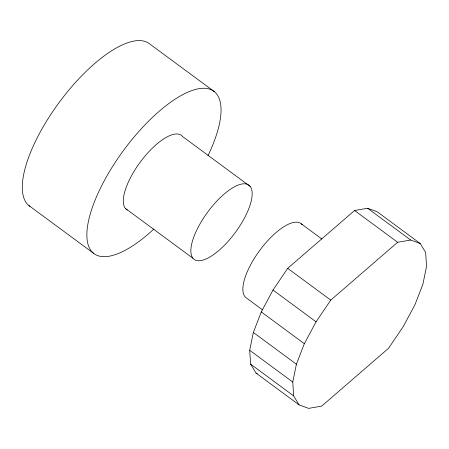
<?xml version="1.0" encoding="UTF-8"?>
<svg xmlns="http://www.w3.org/2000/svg" width="449" height="449" viewBox="0 0 449 449"><rect width="100%" height="100%" fill="white"/><g stroke="black" fill="none" stroke-linecap="round" stroke-linejoin="round"><path stroke-width="0.67" d="M249.7 350.271L253.337 332.456L261.284 311.92L273.003 290.054L287.686 268.345L354.581 210.508L367.602 208.252L377.143 211.737L420.213 243.51L425.63 252.49L426.55 266.364L422.913 284.172L414.966 304.714L403.247 326.58L388.559 348.284L321.669 406.126L308.648 408.377L299.101 404.891L256.037 373.125L250.621 364.139L249.7 350.271L292.765 382.037L293.685 395.911L299.101 404.891M292.765 382.037L296.402 364.229L304.349 343.687L316.068 321.821L330.756 300.117L397.646 242.275L410.667 240.024L420.213 243.51M256.037 373.125L257.311 373.59M214.414 91.686L149.814 44.03A100.907 37.564 -53.6 0 0 59.206 102.406A100.907 37.564 -53.6 0 0 29.954 206.36M367.602 208.252L410.667 240.024M354.581 210.508L397.646 242.275M301.206 223.776L321.899 239.036M250.138 186.374A46.129 17.174 -53.6 0 0 197.661 228.249A46.129 17.174 -53.6 0 0 216.732 252.248A46.129 17.174 -53.6 0 0 250.138 186.374L182.591 136.547A46.129 17.174 -53.6 0 0 140.84 161.331A46.129 17.174 -53.6 0 0 127.292 210.042M287.686 268.345L330.756 300.117M273.003 290.054L316.068 321.821M125.333 208.375L192.879 258.209M262.62 309.928L245.844 297.547A46.129 17.174 -53.6 0 1 261.352 248.286A46.129 17.174 -53.6 0 1 302.115 224.696M261.284 311.92L304.349 343.687M253.337 332.456L296.402 364.229M250.621 364.139L293.685 395.911M28.904 205.58L93.504 253.236M153.94 228.973A100.907 37.564 -53.6 0 1 88.363 221.643A100.907 37.564 -53.6 0 1 181.514 95.306A100.907 37.564 -53.6 0 1 207.999 155.657"/></g></svg>
